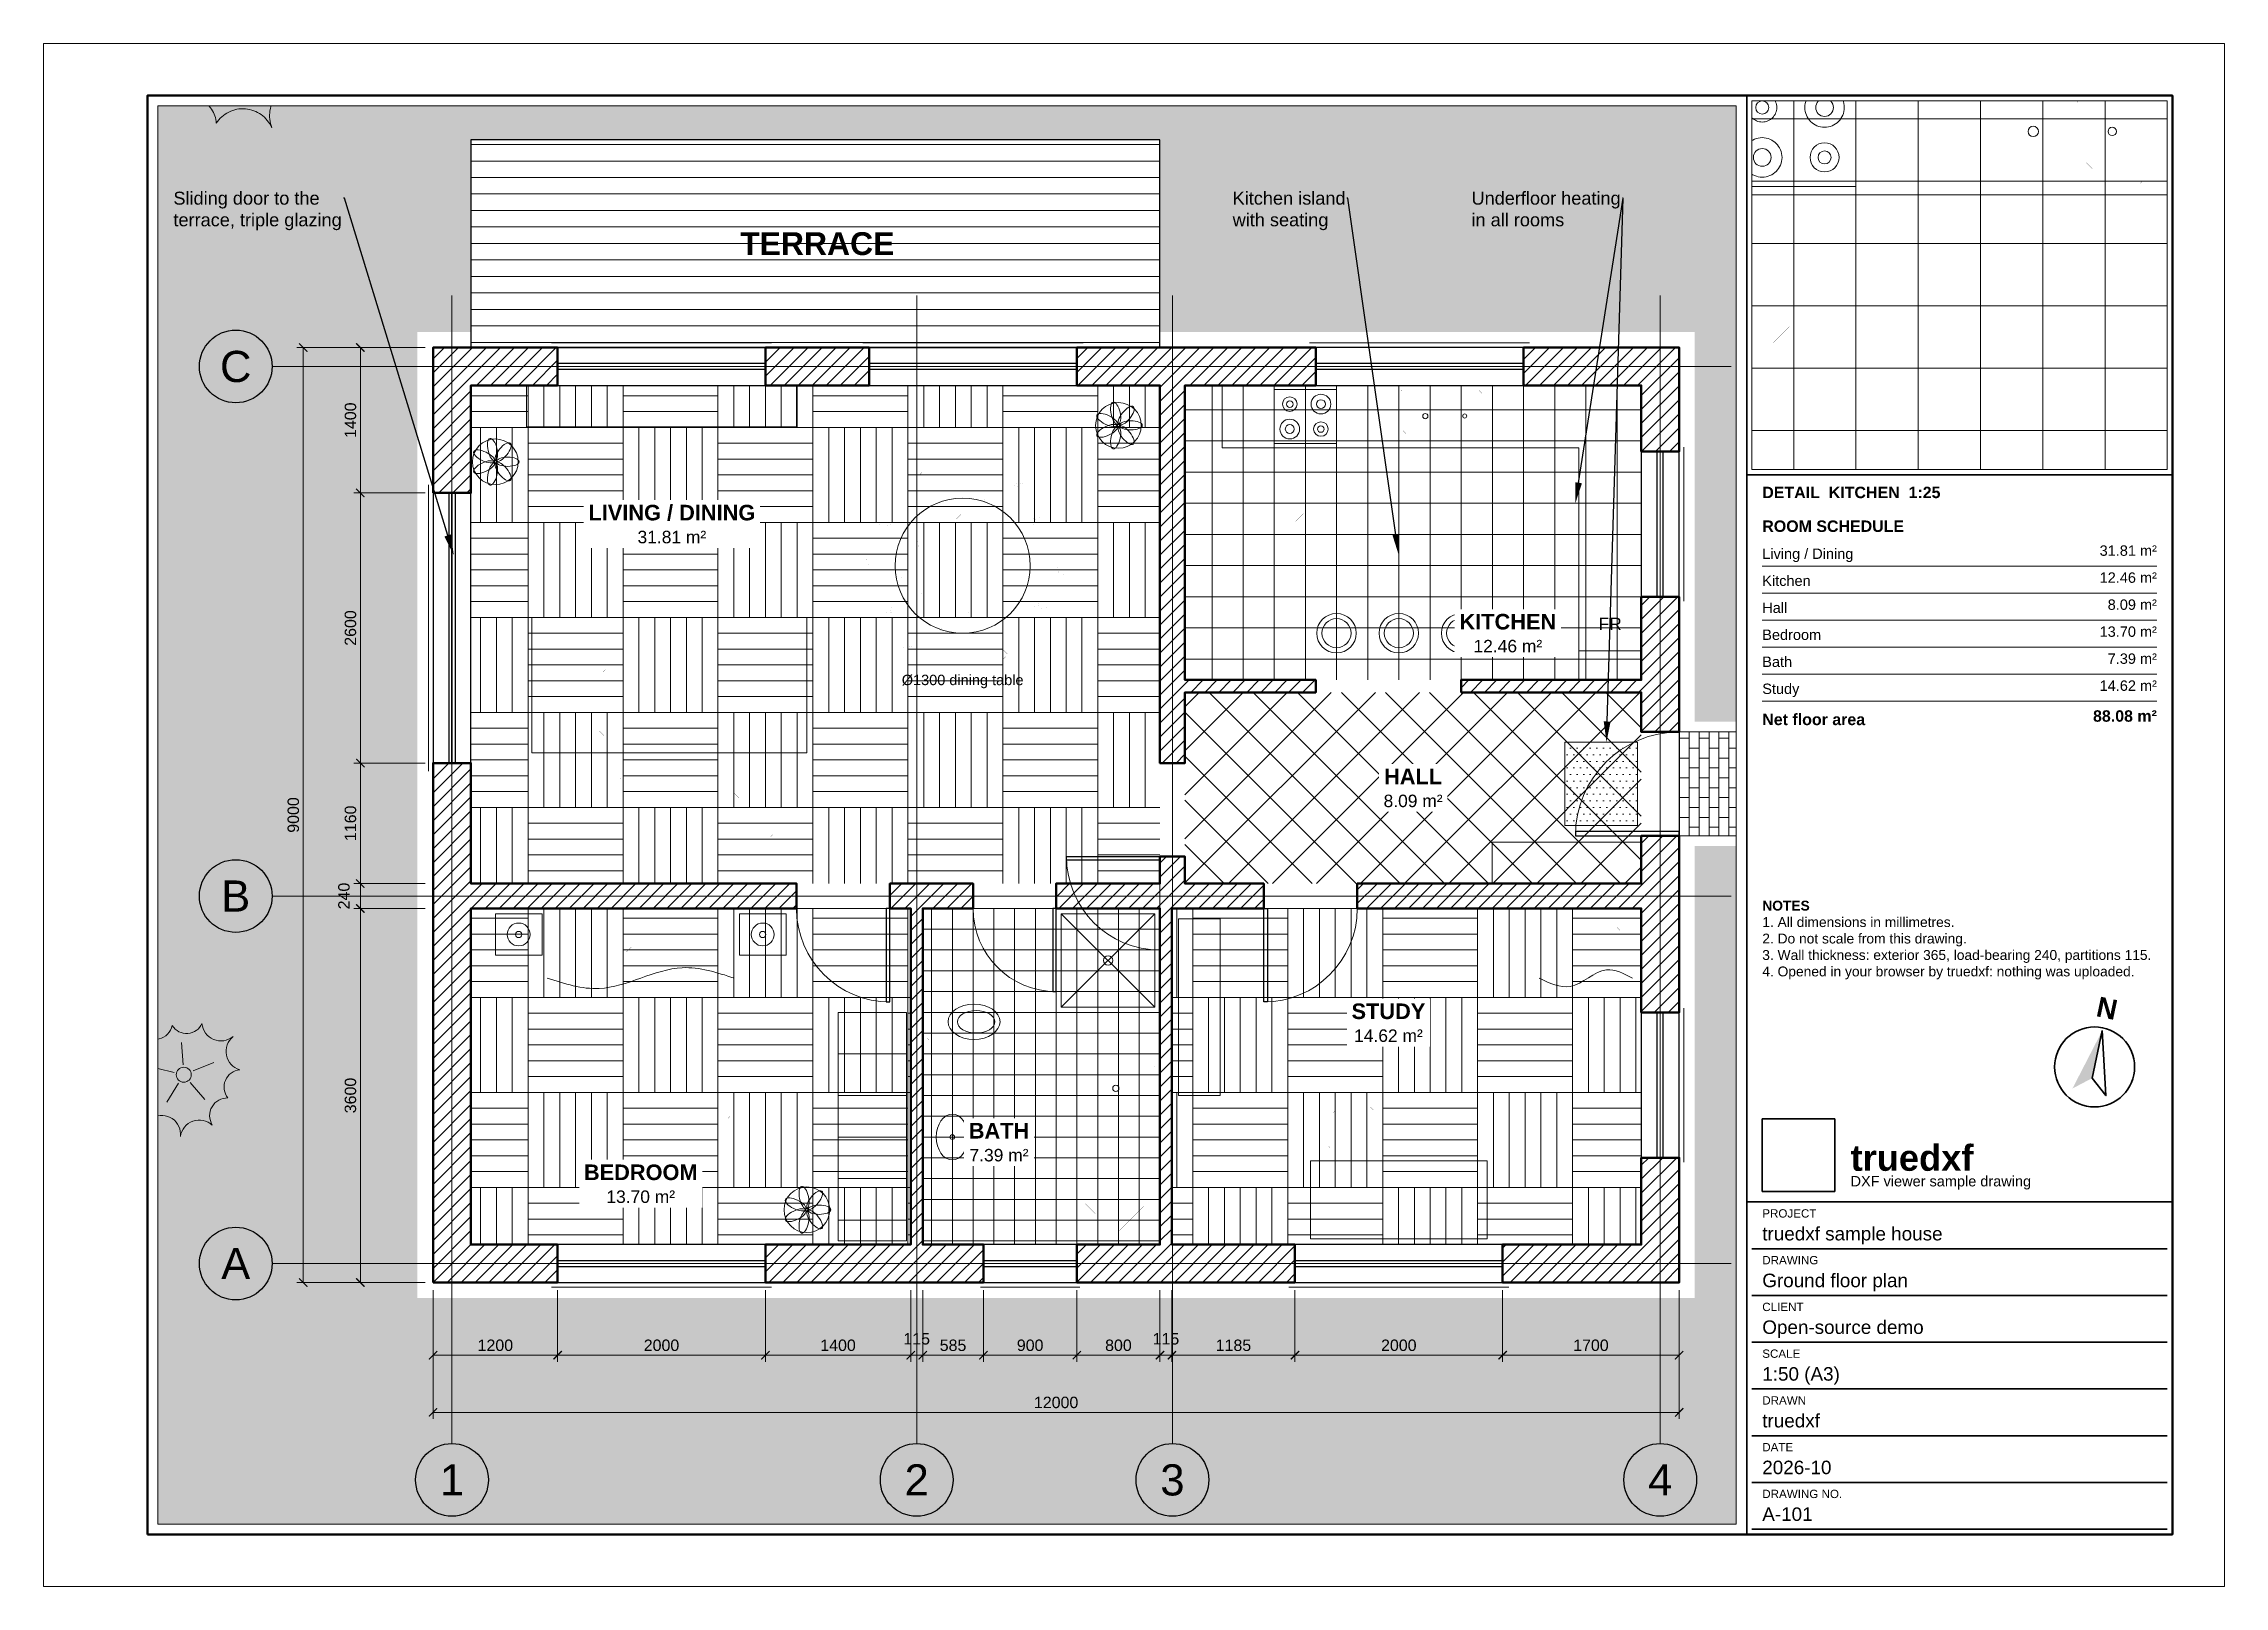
# Paper-space layout 'A3-Plan' of a CAD drawing. Header units: millimetres. Extents: x 0 to 420, y 0 to 297.
# The model-space entities are those that its viewports show. They can reach past a viewport. Long polylines and large blocks are cut down to what shows.
import ezdxf
from ezdxf import colors
from ezdxf.entities.mleader import LeaderData, LeaderLine
from ezdxf.enums import TextEntityAlignment as Align
from ezdxf.math import Vec2, Vec3

# ---------------------------------------------------------------- set-up
doc = ezdxf.new("R2010")
doc.units = ezdxf.units.MM
doc.linetypes.add('CENTER', pattern=[5.08, 3.175, -0.635, 0.635, -0.635])
doc.linetypes.add('DASHED', pattern=[1.524, 1.27, -0.254])
for name, color, linetype, lineweight in [('A-ANNO-DIMS', 1, 'Continuous', 18), ('A-ANNO-NOTE', 30, 'Continuous', 18), ('A-AREA-IDEN', 7, 'Continuous', 25), ('A-DOOR', 3, 'Continuous', 25), ('A-FURN', 151, 'Continuous', 18), ('A-GLAZ', 4, 'Continuous', 25), ('A-GRID', 254, 'CENTER', 13), ('A-GRID-IDEN', 254, 'Continuous', 25), ('A-WALL', 7, 'Continuous', 50), ('A-WALL-PATT', 8, 'Continuous', 9), ('G-ANNO-TEXT', 7, 'Continuous', 25), ('G-ANNO-TTLB', 7, 'Continuous', 35), ('L-PLNT', 94, 'Continuous', 18), ('L-SITE', 62, 'Continuous', 13)]:
    doc.layers.add(name, color=color, linetype=linetype, lineweight=lineweight)
doc.layers.add('A-FLOR-PATT', color=8, linetype='Continuous', lineweight=9, transparency=0.6)
doc.layers.add('G-VPORT', color=9, linetype='Continuous', lineweight=13, plot=False)
doc.styles.add('ARIAL', font='arial.ttf')
doc.styles.add('ARIAL-BOLD', font='arialbd.ttf')
doc.dimstyles.new('PLAN-50', dxfattribs={"dimscale": 50, "dimtxt": 2.2, "dimasz": 1.6, "dimexe": 1.25, "dimexo": 1.5, "dimgap": 0.8, "dimtad": 1, "dimdec": 0, "dimtxsty": 'ARIAL', "dimblk": 'ARCHTICK', "dimcen": 2.5, "dimclrd": 1, "dimclre": 1, "dimclrt": 7, "dimazin": 3, "dimtfac": 1, "dimtmove": 0, "dimatfit": 3, "dimlwd": 18, "dimlwe": 13})
picture_1 = doc.add_image_def('image1.png', size_in_pixel=(256, 256))

# ---------------------------------------------------------------- blocks, each defined once
blk = doc.blocks.new('NORTH')
blk.add_lwpolyline([(0, 650), (300, -450), (0, -200)], close=True)
blk.add_circle((0, 0), 700)
blk.add_solid([(0, 650), (-300, -450), (0, -200)])
at = {"style": 'ARIAL-BOLD'}
blk.add_text('N', height=350, dxfattribs=at).set_placement((0, 1050), align=Align.MIDDLE_CENTER)
blk = doc.blocks.new('TITLE')
for p, q in [((0, -9), (80, -9)), ((0, -18), (80, -18)), ((0, -27), (80, -27)), ((0, -36), (80, -36)), ((0, -45), (80, -45)), ((0, -54), (80, -54)), ((0, -63), (80, -63))]:
    blk.add_line(p, q)
at = {"style": 'ARIAL'}
for s, p in [('PROJECT', (2, -3)), ('DRAWING', (2, -12)), ('CLIENT', (2, -21)), ('SCALE', (2, -30)), ('DRAWN', (2, -39)), ('DATE', (2, -48)), ('DRAWING NO.', (2, -57))]:
    blk.add_text(s, height=1.6, dxfattribs=at).set_placement(p)
for tag, p in [('PROJECT', (2, -7.4)), ('TITLE', (2, -16.4)), ('CLIENT', (2, -25.4)), ('SCALE', (2, -34.4)), ('DRAWN', (2, -43.4)), ('DATE', (2, -52.4)), ('NUMBER', (2, -61.4))]:
    blk.add_attdef(tag, p, '', height=2.6, dxfattribs=at)
blk = doc.blocks.new('DOOR')
at = {"linetype": 'DASHED', "lineweight": 13, "ltscale": 5}
blk.add_line((0, 0), (1000, 0), dxfattribs=at)
blk.add_lwpolyline([(0, 0), (40, 0), (40, 1000), (0, 1000)], close=True)
at = {"lineweight": 13}
blk.add_arc((0, 0), 1000, 0, 90, dxfattribs=at)
blk = doc.blocks.new('WINDOW')
for p, q in [((0, 0.58), (1000, 0.58)), ((0, 0.42), (1000, 0.42))]:
    blk.add_line(p, q)
at = {"lineweight": 13}
blk.add_line((-30, -0.12), (1030, -0.12), dxfattribs=at)
blk.add_lwpolyline([(0, 0), (1000, 0), (1000, 1), (0, 1)], close=True)
blk = doc.blocks.new('BED-DOUBLE')
for points in [[(60, 0, 0, 0, 0), (1740, 0, 0.414, 0, 0), (1800, 60, 0, 0, 0), (1800, 1940, 0.414, 0, 0), (1740, 2000, 0, 0, 0), (60, 2000, 0.414, 0, 0), (0, 1940, 0, 0, 0), (0, 60, 0.414, 0, 0)], [(200, 1600, 0, 0, 0), (760, 1600, 0.414, 0, 0), (840, 1680, 0, 0, 0), (840, 1840, 0.414, 0, 0), (760, 1920, 0, 0, 0), (200, 1920, 0.414, 0, 0), (120, 1840, 0, 0, 0), (120, 1680, 0.414, 0, 0)], [(1040, 1600, 0, 0, 0), (1600, 1600, 0.414, 0, 0), (1680, 1680, 0, 0, 0), (1680, 1840, 0.414, 0, 0), (1600, 1920, 0, 0, 0), (1040, 1920, 0.414, 0, 0), (960, 1840, 0, 0, 0), (960, 1680, 0.414, 0, 0)]]:
    blk.add_lwpolyline(points, format="xyseb", close=True)
blk.add_spline([(0, 1350), (500, 1250), (1300, 1450), (1800, 1350)], degree=3)
blk = doc.blocks.new('NIGHTSTAND')
blk.add_lwpolyline([(0, 0), (450, 0), (450, 400), (0, 400)], close=True)
for radius in [110, 30]:
    blk.add_circle((225, 200), radius)
blk = doc.blocks.new('PLANT')
blk.add_circle((0, 0), 220)
for centre, major_axis in [((-27, 117), (-24, 107)), ((-108, 52), (-99.1, 47.7)), ((75, 94), (68.6, 86)), ((-108, -52), (-99.1, -47.7)), ((75, -94), (68.6, -86)), ((120, 0), (110, 0)), ((-27, -117), (-24, -107))]:
    blk.add_ellipse(centre, major_axis=major_axis, ratio=0.4)
blk = doc.blocks.new('BATHTUB')
for points in [[(40, 0, 0, 0, 0), (710, 0, 0.414, 0, 0), (750, 40, 0, 0, 0), (750, 1660, 0.414, 0, 0), (710, 1700, 0, 0, 0), (40, 1700, 0.414, 0, 0), (0, 1660, 0, 0, 0), (0, 40, 0.414, 0, 0)], [(340, 80, 0, 0, 0), (410, 80, 0.414, 0, 0), (670, 340, 0, 0, 0), (670, 1360, 0.414, 0, 0), (410, 1620, 0, 0, 0), (340, 1620, 0.414, 0, 0), (80, 1360, 0, 0, 0), (80, 340, 0.414, 0, 0)]]:
    blk.add_lwpolyline(points, format="xyseb", close=True)
blk.add_circle((375, 1450), 30)
blk = doc.blocks.new('WC')
blk.add_lwpolyline([(30, 0, 0, 0, 0), (350, 0, 0.414, 0, 0), (380, 30, 0, 0, 0), (380, 150, 0.414, 0, 0), (350, 180, 0, 0, 0), (30, 180, 0.414, 0, 0), (0, 150, 0, 0, 0), (0, 30, 0.414, 0, 0)], format="xyseb", close=True)
for centre, major_axis, ratio in [((190, 450), (0, 250), 0.68), ((190, 470), (0, 180), 0.6)]:
    blk.add_ellipse(centre, major_axis=major_axis, ratio=ratio)
blk = doc.blocks.new('BASIN')
blk.add_lwpolyline([(40, 0, 0, 0, 0), (560, 0, 0.414, 0, 0), (600, 40, 0, 0, 0), (600, 410, 0.414, 0, 0), (560, 450, 0, 0, 0), (40, 450, 0.414, 0, 0), (0, 410, 0, 0, 0), (0, 40, 0.414, 0, 0)], format="xyseb", close=True)
blk.add_circle((300, 240), 22)
blk.add_ellipse((300, 240), major_axis=(220, 0), ratio=0.7)
blk = doc.blocks.new('SHOWER')
at = {"lineweight": 9}
for p, q in [((0, 0), (900, 900)), ((900, 0), (0, 900))]:
    blk.add_line(p, q, dxfattribs=at)
blk.add_lwpolyline([(0, 0), (900, 0), (900, 900), (0, 900)], close=True)
blk.add_circle((450, 450), 45)
blk = doc.blocks.new('BED-SINGLE')
for points in [[(50, 0, 0, 0, 0), (850, 0, 0.414, 0, 0), (900, 50, 0, 0, 0), (900, 1950, 0.414, 0, 0), (850, 2000, 0, 0, 0), (50, 2000, 0.414, 0, 0), (0, 1950, 0, 0, 0), (0, 50, 0.414, 0, 0)], [(200, 1620, 0, 0, 0), (700, 1620, 0.414, 0, 0), (780, 1700, 0, 0, 0), (780, 1840, 0.414, 0, 0), (700, 1920, 0, 0, 0), (200, 1920, 0.414, 0, 0), (120, 1840, 0, 0, 0), (120, 1700, 0.414, 0, 0)]]:
    blk.add_lwpolyline(points, format="xyseb", close=True)
blk.add_spline([(0, 1380), (300, 1300), (650, 1460), (900, 1380)], degree=3)
blk = doc.blocks.new('CHAIR')
for points in [[(60, 50, 0, 0, 0), (390, 50, 0.414, 0, 0), (450, 110, 0, 0, 0), (450, 390, 0.414, 0, 0), (390, 450, 0, 0, 0), (60, 450, 0.414, 0, 0), (0, 390, 0, 0, 0), (0, 110, 0.414, 0, 0)], [(60, 0, 0, 0, 0), (390, 0, 0.414, 0, 0), (430, 40, 0, 0, 0), (430, 50, 0.414, 0, 0), (390, 90, 0, 0, 0), (60, 90, 0.414, 0, 0), (20, 50, 0, 0, 0), (20, 40, 0.414, 0, 0)]]:
    blk.add_lwpolyline(points, format="xyseb", close=True)
blk = doc.blocks.new('SOFA')
for points in [[(120, 0, 0, 0, 0), (2480, 0, 0.414, 0, 0), (2600, 120, 0, 0, 0), (2600, 780, 0.414, 0, 0), (2480, 900, 0, 0, 0), (120, 900, 0.414, 0, 0), (0, 780, 0, 0, 0), (0, 120, 0.414, 0, 0)], [(240, 240, 0, 0, 0), (850, 240, 0.414, 0, 0), (910, 300, 0, 0, 0), (910, 800, 0.414, 0, 0), (850, 860, 0, 0, 0), (240, 860, 0.414, 0, 0), (180, 800, 0, 0, 0), (180, 300, 0.414, 0, 0)], [(990, 240, 0, 0, 0), (1600, 240, 0.414, 0, 0), (1660, 300, 0, 0, 0), (1660, 800, 0.414, 0, 0), (1600, 860, 0, 0, 0), (990, 860, 0.414, 0, 0), (930, 800, 0, 0, 0), (930, 300, 0.414, 0, 0)], [(1740, 240, 0, 0, 0), (2350, 240, 0.414, 0, 0), (2410, 300, 0, 0, 0), (2410, 800, 0.414, 0, 0), (2350, 860, 0, 0, 0), (1740, 860, 0.414, 0, 0), (1680, 800, 0, 0, 0), (1680, 300, 0.414, 0, 0)], [(220, 0, 0, 0, 0), (2380, 0, 0.414, 0, 0), (2440, 60, 0, 0, 0), (2440, 160, 0.414, 0, 0), (2380, 220, 0, 0, 0), (220, 220, 0.414, 0, 0), (160, 160, 0, 0, 0), (160, 60, 0.414, 0, 0)]]:
    blk.add_lwpolyline(points, format="xyseb", close=True)
blk = doc.blocks.new('ARMCHAIR')
for points in [[(120, 0, 0, 0, 0), (730, 0, 0.414, 0, 0), (850, 120, 0, 0, 0), (850, 730, 0.414, 0, 0), (730, 850, 0, 0, 0), (120, 850, 0.414, 0, 0), (0, 730, 0, 0, 0), (0, 120, 0.414, 0, 0)], [(210, 170, 0, 0, 0), (640, 170, 0.414, 0, 0), (700, 230, 0, 0, 0), (700, 740, 0.414, 0, 0), (640, 800, 0, 0, 0), (210, 800, 0.414, 0, 0), (150, 740, 0, 0, 0), (150, 230, 0.414, 0, 0)]]:
    blk.add_lwpolyline(points, format="xyseb", close=True)
blk = doc.blocks.new('HOB')
blk.add_lwpolyline([(0, 0), (600, 0), (600, 520), (0, 520)], close=True)
for centre, radius in [((150, 380), 70), ((450, 380), 95), ((450, 380), 42.8), ((150, 380), 31.5), ((150, 140), 95), ((450, 140), 70), ((150, 140), 42.8), ((450, 140), 31.5)]:
    blk.add_circle(centre, radius)
blk = doc.blocks.new('SINK')
for points in [[(30, 0, 0, 0, 0), (770, 0, 0.414, 0, 0), (800, 30, 0, 0, 0), (800, 470, 0.414, 0, 0), (770, 500, 0, 0, 0), (30, 500, 0.414, 0, 0), (0, 470, 0, 0, 0), (0, 30, 0.414, 0, 0)], [(90, 60, 0, 0, 0), (420, 60, 0.414, 0, 0), (470, 110, 0, 0, 0), (470, 390, 0.414, 0, 0), (420, 440, 0, 0, 0), (90, 440, 0.414, 0, 0), (40, 390, 0, 0, 0), (40, 110, 0.414, 0, 0)], [(550, 60, 0, 0, 0), (720, 60, 0.414, 0, 0), (760, 100, 0, 0, 0), (760, 400, 0.414, 0, 0), (720, 440, 0, 0, 0), (550, 440, 0.414, 0, 0), (510, 400, 0, 0, 0), (510, 100, 0.414, 0, 0)]]:
    blk.add_lwpolyline(points, format="xyseb", close=True)
for centre, radius in [((255, 250), 25), ((635, 250), 20)]:
    blk.add_circle(centre, radius)
blk = doc.blocks.new('FRIDGE')
blk.add_line((0, 80), (600, 80))
blk.add_lwpolyline([(0, 0), (600, 0), (600, 600), (0, 600)], close=True)
at = {"style": 'ARIAL'}
blk.add_text('FR', height=120, dxfattribs=at).set_placement((300, 340), align=Align.MIDDLE_CENTER)
blk = doc.blocks.new('STOOL')
for radius in [190, 140]:
    blk.add_circle((0, 0), radius)
blk = doc.blocks.new('GRID-BUBBLE')
blk.add_circle((0, 0), 350)
at = {"style": 'ARIAL'}
blk.add_attdef('AXIS', text='', height=300, dxfattribs=at).set_placement((0, 0), align=Align.MIDDLE_CENTER)
blk = doc.blocks.new('_ARCHTICK')
at = {"color": 0, "linetype": 'BYBLOCK', "const_width": 0.15}
blk.add_lwpolyline([(-0.5, -0.5), (0.5, 0.5)], dxfattribs=at)
blk = doc.blocks.new('TREE')
at = {"lineweight": 9}
for p, q in [((2.3, 160), (7.4, 519.9)), ((-151.5, 51.6), (-492.2, 167.7)), ((152.9, 47.3), (496.8, 153.7)), ((-95.9, -128.1), (-311.6, -416.3)), ((92.2, -130.8), (299.7, -425))]:
    blk.add_line(p, q, dxfattribs=at)
blk.add_lwpolyline([(900, 0, -0.6), (840.4, 540.1, -0.6), (362.2, 793, -0.6), (-115.1, 800.8, -0.6), (-624.8, 721, -0.6), (-936.1, 274.9, -0.6), (-791, -232.3, -0.6), (-554, -639.3, -0.6), (-141, -980.9, -0.6), (385.6, -844.3, -0.6), (673.9, -433.1, -0.6)], format="xyb", close=True)
blk.add_circle((0, 0), 120)

msp = doc.modelspace()

# ---------------------------------------------------------------- hatches: boundary and pattern name
at = {"layer": 'A-FLOR-PATT'}
h = msp.add_hatch(dxfattribs=at)
h.set_pattern_fill('AR-PARQ1', color=256, scale=3)
h.paths.add_polyline_path([(365, 3840), (7000, 3840), (7000, 8635), (365, 8635)])
h = msp.add_hatch(dxfattribs=at)
h.set_pattern_fill('NET', color=256, scale=94.5)
h.paths.add_polyline_path([(7240, 5800), (11635, 5800), (11635, 8635), (7240, 8635)])
h = msp.add_hatch(dxfattribs=at)
h.set_pattern_fill('NET', color=256, scale=94.5, angle=45)
h.paths.add_polyline_path([(7240, 3840), (11635, 3840), (11635, 5680), (7240, 5680)])
h = msp.add_hatch(dxfattribs=at)
h.set_pattern_fill('AR-PARQ1', color=256, scale=3, angle=90)
h.paths.add_polyline_path([(365, 365), (4600, 365), (4600, 3600), (365, 3600)])
h = msp.add_hatch(dxfattribs=at)
h.set_pattern_fill('NET', color=256, scale=63)
h.paths.add_polyline_path([(4715, 365), (7000, 365), (7000, 3600), (4715, 3600)])
h = msp.add_hatch(dxfattribs=at)
h.set_pattern_fill('AR-PARQ1', color=256, scale=3)
h.paths.add_polyline_path([(7115, 365), (11635, 365), (11635, 3600), (7115, 3600)])
at = {"layer": 'A-FURN'}
h = msp.add_hatch(dxfattribs=at)
h.set_pattern_fill('DOTS', color=256, scale=40)
h.paths.add_polyline_path([(10900, 4400), (11600, 4400), (11600, 5200), (10900, 5200)])
at = {"layer": 'A-WALL-PATT'}
h = msp.add_hatch(dxfattribs=at)
h.set_pattern_fill('ANSI31', color=256, scale=30, style=0)
h.paths.add_polyline_path([(0, 0), (1200, 0), (1200, 365), (365, 365), (365, 3600), (3500, 3600), (3500, 3840), (365, 3840), (365, 5000), (0, 5000)])
h.paths.add_polyline_path([(0, 7600), (365, 7600), (365, 8635), (1200, 8635), (1200, 9000), (0, 9000)])
h.paths.add_polyline_path([(3200, 0), (5300, 0), (5300, 365), (4715, 365), (4715, 3600), (5200, 3600), (5200, 3840), (4400, 3840), (4400, 3600), (4600, 3600), (4600, 365), (3200, 365)])
h.paths.add_polyline_path([(3200, 8635), (4200, 8635), (4200, 9000), (3200, 9000)])
h.paths.add_polyline_path([(6000, 3600), (7000, 3600), (7000, 365), (6200, 365), (6200, 0), (8300, 0), (8300, 365), (7115, 365), (7115, 3600), (8000, 3600), (8000, 3840), (7240, 3840), (7240, 4100), (7000, 4100), (7000, 3840), (6000, 3840)])
h.paths.add_polyline_path([(6200, 8635), (7000, 8635), (7000, 5000), (7240, 5000), (7240, 5680), (8500, 5680), (8500, 5800), (7240, 5800), (7240, 8635), (8500, 8635), (8500, 9000), (6200, 9000)])
h.paths.add_polyline_path([(8900, 3600), (11635, 3600), (11635, 2600), (12000, 2600), (12000, 4300), (11635, 4300), (11635, 3840), (8900, 3840)])
h.paths.add_polyline_path([(9900, 5680), (11635, 5680), (11635, 5300), (12000, 5300), (12000, 6600), (11635, 6600), (11635, 5800), (9900, 5800)])
h.paths.add_polyline_path([(10300, 0), (12000, 0), (12000, 1200), (11635, 1200), (11635, 365), (10300, 365)])
h.paths.add_polyline_path([(10500, 8635), (11635, 8635), (11635, 8000), (12000, 8000), (12000, 9000), (10500, 9000)])
at = {"layer": 'L-SITE'}
h = msp.add_hatch(color=7, dxfattribs=at)
h.set_gradient(color1=(58, 112, 62), color2=(138, 186, 104), centered=1, name='SPHERICAL')
h.paths.add_polyline_path([(-3200, -2600), (15400, -2600), (15400, 13000), (-3200, 13000)])
h.paths.add_polyline_path([(-150, -150), (12150, -150), (12150, 9150), (7000, 9150), (7000, 11000), (365, 11000), (365, 9150), (-150, 9150)], flags=16)
h.paths.add_polyline_path([(12150, 4200), (15400, 4200), (15400, 5400), (12150, 5400)], flags=16)
h = msp.add_hatch(dxfattribs=at)
h.set_pattern_fill('LINE', color=256, scale=50)
h.paths.add_polyline_path([(365, 9000), (7000, 9000), (7000, 11000), (365, 11000)])
h = msp.add_hatch(dxfattribs=at)
h.set_pattern_fill('BRICK', color=256, scale=15, angle=90)
h.paths.add_polyline_path([(12000, 4300), (15400, 4300), (15400, 5300), (12000, 5300)])

# ---------------------------------------------------------------- linework, layer by layer
at = {"layer": 'A-FURN', "lineweight": 9}
for p, q in [((3900, 2200), (4560, 2200)), ((3900, 1800), (4560, 1800)), ((3900, 1400), (4560, 1400)), ((3900, 1000), (4560, 1000)), ((3900, 600), (4560, 600))]:
    msp.add_line(p, q, dxfattribs=at)
at = {"layer": 'A-FURN'}
for points in [[(900, 8235), (3500, 8235), (3500, 8635), (900, 8635)], [(7600, 8635), (7600, 8035), (11035, 8035), (11035, 5800), (11635, 5800), (11635, 8635)], [(10900, 4400), (11600, 4400), (11600, 5200), (10900, 5200)], [(10200, 3840), (11635, 3840), (11635, 4240), (10200, 4240)], [(7180, 1800), (7580, 1800), (7580, 3500), (7180, 3500)], [(3900, 400), (4560, 400), (4560, 2600), (3900, 2600)], [(8450, 420), (10150, 420), (10150, 1170), (8450, 1170)]]:
    msp.add_lwpolyline(points, close=True, dxfattribs=at)
for points in [[(8380, 6500, 0, 0, 0), (10220, 6500, 0.414, 0, 0), (10300, 6580, 0, 0, 0), (10300, 7320, 0.414, 0, 0), (10220, 7400, 0, 0, 0), (8380, 7400, 0.414, 0, 0), (8300, 7320, 0, 0, 0), (8300, 6580, 0.414, 0, 0)], [(1660, 5250, 0, 0, 0), (2840, 5250, 0.414, 0, 0), (2900, 5310, 0, 0, 0), (2900, 5840, 0.414, 0, 0), (2840, 5900, 0, 0, 0), (1660, 5900, 0.414, 0, 0), (1600, 5840, 0, 0, 0), (1600, 5310, 0.414, 0, 0)]]:
    msp.add_lwpolyline(points, format="xyseb", close=True, dxfattribs=at)
at = {"layer": 'A-FURN', "linetype": 'DASHED', "ltscale": 20}
msp.add_lwpolyline([(950, 5100), (3600, 5100), (3600, 6400), (950, 6400)], close=True, dxfattribs=at)
at = {"layer": 'A-FURN'}
msp.add_circle((5100, 6900), 650, dxfattribs=at)
at = {"layer": 'A-GLAZ', "lineweight": 35}
msp.add_line((182.5, 5000), (182.5, 7600), dxfattribs=at)
at = {"layer": 'A-GRID', "ltscale": 25}
for p, q in [((182.5, -1550), (182.5, 9500)), ((4657.5, -1550), (4657.5, 9500)), ((7120, -1550), (7120, 9500)), ((11817.5, -1550), (11817.5, 9500)), ((-1550, 8817.5), (12500, 8817.5)), ((-1550, 3720), (12500, 3720)), ((-1550, 182.5), (12500, 182.5))]:
    msp.add_line(p, q, dxfattribs=at)
at = {"layer": 'A-WALL'}
for points in [[(0, 7600), (365, 7600), (365, 8635), (1200, 8635), (1200, 9000), (0, 9000)], [(3200, 8635), (4200, 8635), (4200, 9000), (3200, 9000)], [(6200, 8635), (7000, 8635), (7000, 5000), (7240, 5000), (7240, 5680), (8500, 5680), (8500, 5800), (7240, 5800), (7240, 8635), (8500, 8635), (8500, 9000), (6200, 9000)], [(10500, 8635), (11635, 8635), (11635, 8000), (12000, 8000), (12000, 9000), (10500, 9000)], [(9900, 5680), (11635, 5680), (11635, 5300), (12000, 5300), (12000, 6600), (11635, 6600), (11635, 5800), (9900, 5800)], [(0, 0), (1200, 0), (1200, 365), (365, 365), (365, 3600), (3500, 3600), (3500, 3840), (365, 3840), (365, 5000), (0, 5000)], [(8900, 3600), (11635, 3600), (11635, 2600), (12000, 2600), (12000, 4300), (11635, 4300), (11635, 3840), (8900, 3840)], [(6000, 3600), (7000, 3600), (7000, 365), (6200, 365), (6200, 0), (8300, 0), (8300, 365), (7115, 365), (7115, 3600), (8000, 3600), (8000, 3840), (7240, 3840), (7240, 4100), (7000, 4100), (7000, 3840), (6000, 3840)], [(3200, 0), (5300, 0), (5300, 365), (4715, 365), (4715, 3600), (5200, 3600), (5200, 3840), (4400, 3840), (4400, 3600), (4600, 3600), (4600, 365), (3200, 365)], [(10300, 0), (12000, 0), (12000, 1200), (11635, 1200), (11635, 365), (10300, 365)]]:
    msp.add_lwpolyline(points, close=True, dxfattribs=at)
at = {"layer": 'L-SITE', "lineweight": 25}
msp.add_lwpolyline([(365, 9000), (7000, 9000), (7000, 11000), (365, 11000)], close=True, dxfattribs=at)
at = {"layer": 'L-SITE'}
msp.add_lwpolyline([(12000, 4300), (15400, 4300), (15400, 5300), (12000, 5300)], close=True, dxfattribs=at)

# ---------------------------------------------------------------- block references
at = {"layer": 'A-DOOR', "rotation": 90}
msp.add_blockref('DOOR', (12000, 4300), dxfattribs=at)
at = {"layer": 'A-DOOR'}
for p, xscale, yscale, rotation in [((7000, 4100), -0.9, 0.9, 90), ((4400, 3600), 0.9, 0.9, 180), ((6000, 3600), 0.8, 0.8, 180), ((8000, 3600), -0.9, 0.9, 180)]:
    msp.add_blockref('DOOR', p, dxfattribs=dict(at, xscale=xscale, yscale=yscale, rotation=rotation))
at = {"layer": 'A-FURN'}
for name, p in [('HOB', (8100, 8075)), ('SINK', (9300, 8090)), ('PLANT', (6600, 8250)), ('PLANT', (600, 7900)), ('FRIDGE', (11035, 6000)), ('STOOL', (8700, 6250)), ('STOOL', (9300, 6250)), ('STOOL', (9900, 6250)), ('SOFA', (900, 4050)), ('BED-DOUBLE', (1100, 1580)), ('NIGHTSTAND', (600, 3150)), ('NIGHTSTAND', (2950, 3150)), ('SHOWER', (6050, 2650)), ('BED-SINGLE', (10650, 1550)), ('BATHTUB', (6200, 420)), ('PLANT', (3600, 700))]:
    msp.add_blockref(name, p, dxfattribs=at)
for name, p, rotation in [('CHAIR', (5100, 7800), 180), ('CHAIR', (5879.4, 7350), 120), ('CHAIR', (4320.6, 7350), 240), ('CHAIR', (5879.4, 6450), 420), ('CHAIR', (4320.6, 6450), 300), ('CHAIR', (5100, 6000), 360), ('ARMCHAIR', (3700, 4500), 90), ('WC', (4760, 2700), -90), ('BASIN', (4760, 1700), -90), ('CHAIR', (9075, 1700), 180)]:
    msp.add_blockref(name, p, dxfattribs=dict(at, rotation=rotation))
at = {"layer": 'A-GLAZ', "yscale": 365}
for p, xscale, rotation in [((3200, 9000), 2, 180), ((6200, 9000), 2, 180), ((10500, 9000), 2, 180), ((12000, 6600), 1.4, 90), ((0, 7600), 2.6, 270), ((12000, 1200), 1.4, 90)]:
    msp.add_blockref('WINDOW', p, dxfattribs=dict(at, xscale=xscale, rotation=rotation))
for p, xscale in [((1200, 0), 2), ((5300, 0), 0.9), ((8300, 0), 2)]:
    msp.add_blockref('WINDOW', p, dxfattribs=dict(at, xscale=xscale))
at = {"layer": 'A-GRID-IDEN'}
for p, values in [((-1900, 8817.5), {'AXIS': 'C'}), ((-1900, 3720), {'AXIS': 'B'}), ((-1900, 182.5), {'AXIS': 'A'}), ((182.5, -1900), {'AXIS': '1'}), ((4657.5, -1900), {'AXIS': '2'}), ((7120, -1900), {'AXIS': '3'}), ((11817.5, -1900), {'AXIS': '4'})]:
    msp.add_blockref('GRID-BUBBLE', p, dxfattribs=at).add_auto_attribs(values)
at = {"layer": 'L-PLNT', "rotation": 35}
msp.add_blockref('TREE', (-2000, 12000), dxfattribs=at)
at = {"layer": 'L-PLNT'}
for p, xscale, yscale, rotation in [((9500, 12300), 0.7, 0.7, 28), ((13900, 11300), 1.3, 1.3, 25), ((-2400, 2000), 0.6, 0.6, 5)]:
    msp.add_blockref('TREE', p, dxfattribs=dict(at, xscale=xscale, yscale=yscale, rotation=rotation))

# ---------------------------------------------------------------- texts
at = {"layer": 'A-ANNO-NOTE', "style": 'ARIAL'}
msp.add_text('%%c1300 dining table', height=100, dxfattribs=at).set_placement((5100, 5800), align=Align.MIDDLE_CENTER)
at = {"layer": 'A-AREA-IDEN', "style": 'ARIAL-BOLD'}
msp.add_text('TERRACE', height=220, dxfattribs=at).set_placement((3700, 10000), align=Align.MIDDLE_CENTER)

# ---------------------------------------------------------------- dimensions: what is measured, and where the dimension line sits
at = {"layer": 'A-ANNO-DIMS'}
for base, p1, p2 in [((-1250, 0), (0, 0), (0, 9000)), ((-700, 7600), (0, 7600), (0, 9000)), ((-700, 5000), (0, 5000), (0, 7600)), ((-700, 3840), (0, 3840), (0, 5000)), ((-700, 3600), (0, 3600), (0, 3840)), ((-700, 0), (0, 0), (0, 3600))]:
    msp.add_linear_dim(base=base, p1=p1, p2=p2, angle=90, dimstyle='PLAN-50', dxfattribs=at).render()
for base, p1, p2 in [((0, -700), (0, 0), (1200, 0)), ((0, -1250), (0, 0), (12000, 0)), ((1200, -700), (1200, 0), (3200, 0)), ((3200, -700), (3200, 0), (4600, 0)), ((4600, -700), (4600, 0), (4715, 0)), ((4715, -700), (4715, 0), (5300, 0)), ((5300, -700), (5300, 0), (6200, 0)), ((6200, -700), (6200, 0), (7000, 0)), ((7000, -700), (7000, 0), (7115, 0)), ((7115, -700), (7115, 0), (8300, 0)), ((8300, -700), (8300, 0), (10300, 0)), ((10300, -700), (10300, 0), (12000, 0))]:
    msp.add_linear_dim(base=base, p1=p1, p2=p2, dimstyle='PLAN-50', dxfattribs=at).render()

# ---------------------------------------------------------------- leaders
at = {"layer": 'A-ANNO-NOTE'}
ml = msp.add_multileader_mtext('Standard', dxfattribs=at)
ml.set_content('Sliding door to the\\Pterrace, triple glazing', style='ARIAL')
ml.set_leader_properties(linetype='ByLayer')
ml.build(insert=Vec2(0, 0))
ml.multileader.update_dxf_attribs({"arrow_head_size": 200, "scale": 50})
ctx = ml.context
ctx.base_point, ctx.scale, ctx.char_height, ctx.arrow_head_size = Vec3(-2502, 10437.5), 50, 125, 200
notes = []
notes.append((ctx, [(0, (1, 1, 0), (-852.9, 10437.5), (-1, 0), 8, [(0, [(200, 7000)], 0, [])])]))
ctx.mtext.insert = Vec3(-2500, 10500)
ml = msp.add_multileader_mtext('Standard', dxfattribs=at)
ml.set_content('Kitchen island\\Pwith seating', style='ARIAL')
ml.set_leader_properties(linetype='ByLayer')
ml.build(insert=Vec2(0, 0))
ml.multileader.update_dxf_attribs({"arrow_head_size": 200, "scale": 50})
ctx = ml.context
ctx.base_point, ctx.scale, ctx.char_height, ctx.arrow_head_size = Vec3(7698, 10437.5), 50, 125, 200
notes.append((ctx, [(0, (1, 1, 0), (8808.1, 10437.5), (-1, 0), 8, [(0, [(9300, 7000)], 0, [])])]))
ctx.mtext.insert = Vec3(7700, 10500)
for ctx, leaders in notes:
    for number, flags, end, landing, length, lines in leaders:
        leader = LeaderData()
        leader.index, (leader.has_last_leader_line, leader.has_dogleg_vector, leader.attachment_direction) = number, flags
        leader.last_leader_point, leader.dogleg_vector, leader.dogleg_length = Vec3(end), Vec3(landing), length
        for number, points, colour, breaks in lines:
            line = LeaderLine()
            line.index, line.vertices, line.color, line.breaks = number, Vec3.list(points), colors.encode_raw_color(colour), breaks
            leader.lines.append(line)
        ctx.leaders.append(leader)

# ---------------------------------------------------------------- next in the draw order: texts
at = {"layer": 'A-AREA-IDEN', "char_height": 150, "attachment_point": 5, "style": 'ARIAL', "bg_fill": 3, "box_fill_scale": 1.3, "bg_fill_color": 7}
for s, insert in [('{\\fArial|b1|i0|c0|p34;LIVING / DINING}\\P{\\H0.8x;31.81 m²}', (2300, 7300)), ('{\\fArial|b1|i0|c0|p34;KITCHEN}\\P{\\H0.8x;12.46 m²}', (10350, 6250)), ('{\\fArial|b1|i0|c0|p34;HALL}\\P{\\H0.8x;8.09 m²}', (9437.5, 4760)), ('{\\fArial|b1|i0|c0|p34;STUDY}\\P{\\H0.8x;14.62 m²}', (9200, 2500)), ('{\\fArial|b1|i0|c0|p34;BATH}\\P{\\H0.8x;7.39 m²}', (5450, 1350)), ('{\\fArial|b1|i0|c0|p34;BEDROOM}\\P{\\H0.8x;13.70 m²}', (2000, 950))]:
    msp.add_mtext(s, dxfattribs=dict(at, insert=insert))

# ---------------------------------------------------------------- next in the draw order: leaders
at = {"layer": 'A-ANNO-NOTE'}
ml = msp.add_multileader_mtext('Standard', dxfattribs=at)
ml.set_content('Underfloor heating\\Pin all rooms', style='ARIAL')
ml.set_leader_properties(linetype='ByLayer')
ml.build(insert=Vec2(0, 0))
ml.multileader.update_dxf_attribs({"arrow_head_size": 200, "scale": 50})
ctx = ml.context
ctx.base_point, ctx.scale, ctx.char_height, ctx.arrow_head_size = Vec3(9998, 10437.5), 50, 125, 200
notes = []
notes.append((ctx, [(0, (1, 1, 0), (11461.1, 10437.5), (-1, 0), 8, [(0, [(11000, 7500)], 0, []), (1, [(11300, 5200)], 0, [])])]))
ctx.mtext.insert = Vec3(10000, 10500)
for ctx, leaders in notes:
    for number, flags, end, landing, length, lines in leaders:
        leader = LeaderData()
        leader.index, (leader.has_last_leader_line, leader.has_dogleg_vector, leader.attachment_direction) = number, flags
        leader.last_leader_point, leader.dogleg_vector, leader.dogleg_length = Vec3(end), Vec3(landing), length
        for number, points, colour, breaks in lines:
            line = LeaderLine()
            line.index, line.vertices, line.color, line.breaks = number, Vec3.list(points), colors.encode_raw_color(colour), breaks
            leader.lines.append(line)
        ctx.leaders.append(leader)

psp = doc.layouts.new('A3-Plan')

# ---------------------------------------------------------------- linework, layer by layer
at = {"layer": 'G-ANNO-TTLB'}
for p, q in [((328, 10), (328, 287)), ((328, 214), (410, 214)), ((328, 74), (410, 74))]:
    psp.add_line(p, q, dxfattribs=at)
at = {"layer": 'G-ANNO-TTLB', "lineweight": 9}
for p, q in [((331, 196.4), (407, 196.4)), ((331, 191.2), (407, 191.2)), ((331, 186), (407, 186)), ((331, 180.8), (407, 180.8)), ((331, 175.6), (407, 175.6)), ((331, 170.4), (407, 170.4))]:
    psp.add_line(p, q, dxfattribs=at)
at = {"layer": 'G-ANNO-TTLB', "lineweight": 13}
psp.add_lwpolyline([(0, 0), (420, 0), (420, 297), (0, 297)], close=True, dxfattribs=at)
at = {"layer": 'G-ANNO-TTLB', "lineweight": 50}
psp.add_lwpolyline([(20, 10), (410, 10), (410, 287), (20, 287)], close=True, dxfattribs=at)

# ---------------------------------------------------------------- block references
at = {"layer": 'G-ANNO-TTLB', "xscale": 0.011, "yscale": 0.011, "rotation": -12}
psp.add_blockref('NORTH', (395, 100), dxfattribs=at)
at = {"layer": 'G-ANNO-TTLB'}
psp.add_blockref('TITLE', (329, 74), dxfattribs=at).add_auto_attribs({'PROJECT': 'truedxf sample house', 'TITLE': 'Ground floor plan', 'CLIENT': 'Open-source demo', 'SCALE': '1:50 (A3)', 'DRAWN': 'truedxf', 'DATE': '2026-10', 'NUMBER': 'A-101'})

# ---------------------------------------------------------------- texts
at = {"layer": 'G-ANNO-TEXT'}
for s, height, style, p in [('DETAIL  KITCHEN  1:25', 2.2, 'ARIAL-BOLD', (331, 209.5)), ('ROOM SCHEDULE', 2.2, 'ARIAL-BOLD', (331, 203)), ('Living / Dining', 2, 'ARIAL', (331, 197.8)), ('Kitchen', 2, 'ARIAL', (331, 192.6)), ('Hall', 2, 'ARIAL', (331, 187.4)), ('Bedroom', 2, 'ARIAL', (331, 182.2)), ('Bath', 2, 'ARIAL', (331, 177)), ('Study', 2, 'ARIAL', (331, 171.8)), ('Net floor area', 2.2, 'ARIAL-BOLD', (331, 165.8)), ('truedxf', 5, 'ARIAL-BOLD', (348, 80)), ('DXF viewer sample drawing', 2, 'ARIAL', (348, 77))]:
    psp.add_text(s, height=height, dxfattribs=dict(at, style=style)).set_placement(p)
for s, height, style, p in [('31.81 m²', 2, 'ARIAL', (407, 197.8)), ('12.46 m²', 2, 'ARIAL', (407, 192.6)), ('8.09 m²', 2, 'ARIAL', (407, 187.4)), ('13.70 m²', 2, 'ARIAL', (407, 182.2)), ('7.39 m²', 2, 'ARIAL', (407, 177)), ('14.62 m²', 2, 'ARIAL', (407, 171.8)), ('88.08 m²', 2.2, 'ARIAL-BOLD', (407, 165.8))]:
    psp.add_text(s, height=height, dxfattribs=dict(at, style=style)).set_placement(p, align=Align.BOTTOM_RIGHT)
at = {"layer": 'G-ANNO-TEXT', "insert": (331, 132), "char_height": 1.9, "width": 76, "attachment_point": 1, "style": 'ARIAL'}
psp.add_mtext('{\\fArial|b1|i0|c0|p34;NOTES}\\P1. All dimensions in millimetres.\\P2. Do not scale from this drawing.\\P3. Wall thickness: exterior 365, load-bearing 240, partitions 115.\\P4. Opened in your browser by truedxf: nothing was uploaded.', dxfattribs=at)

# ---------------------------------------------------------------- pictures from other files: only their frames are drawn
at = {"layer": 'G-ANNO-TTLB'}
image = psp.add_image(picture_1, insert=(331, 76), size_in_units=(14, 14), dxfattribs=at)

# ---------------------------------------------------------------- viewports
at = {"layer": 'G-VPORT'}
vp = psp.add_viewport(center=(369, 250.5), size=(80, 71), view_center_point=(9200, 7600), view_height=1775, status=3, dxfattribs=at)
vp.frozen_layers = ['A-ANNO-DIMS', 'A-ANNO-NOTE', 'A-AREA-IDEN', 'A-GRID', 'A-GRID-IDEN']
psp.add_viewport(center=(174, 148.5), size=(304, 273), view_center_point=(4950, 4500), view_height=13650, dxfattribs=at)

doc.saveas('drawing.dxf')
